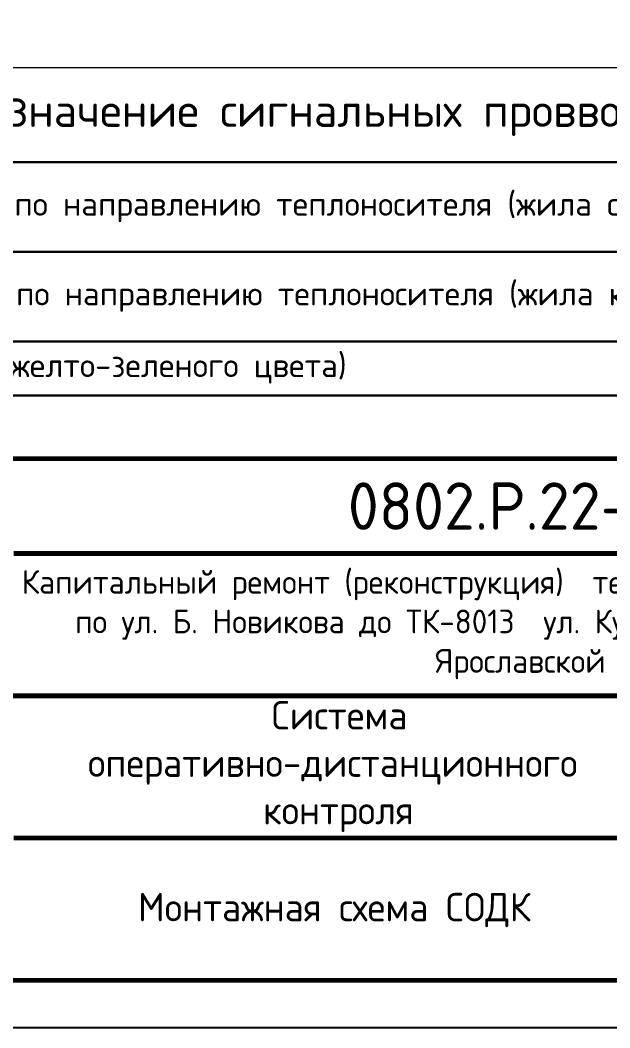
# Model space of a CAD drawing. Header units: millimetres. Extents: x 2079 to 5812, y 229 to 1012.
# Drawn here: x 4429.9 to 4492.1, y 591.4 to 697.6 of the extents above; entities that cross this region are included whole.
import ezdxf
from ezdxf.enums import TextEntityAlignment as Align

# ---------------------------------------------------------------- set-up
doc = ezdxf.new("R2010")
doc.units = ezdxf.units.MM
doc.styles.add('-ISOCPEUR-', font='isocpeur.ttf')
doc.styles.get("Standard").update_dxf_attribs({"font": 'GOST Common.ttf'})

# ---------------------------------------------------------------- blocks, each defined once
blk = doc.blocks.new('*U135')
blk.add_lwpolyline([(0, 123), (594, 123), (594, -297), (0, -297)], close=True)
at = {"const_width": 0.5}
blk.add_lwpolyline([(20, 118), (589, 118), (589, -292), (20, -292)], close=True, dxfattribs=at)
for points in [[(404, -292), (404, -237), (589, -237)], [(469, -247), (589, -247)], [(404, -262), (589, -262)], [(469, -277), (589, -277)]]:
    blk.add_lwpolyline(points, dxfattribs=at)
blk.add_text('0802.Р.22-СОДК.3', height=5).set_placement((529, -242), align=Align.MIDDLE_CENTER)
at = {"insert": (529, -254.5), "char_height": 2.5, "width": 120, "attachment_point": 5}
blk.add_mtext('Капитальный ремонт (реконструкция)  тепловых сетей от т. А возле ТК-8015 по ул. Б. Новикова до ТК-8013  ул. Куйбышева, д. 24 в ГО г. Рыбинск Ярославской области', dxfattribs=at)
blk.add_attdef('РАЗРАБОТАЛ', text='', height=2.5).set_placement((424.5, -264.22), align=Align.MIDDLE_LEFT)
at = {"flags": 8}
for tag, height, p in [('ДАТА', 2.5, (464.07, -264.4)), ('ЛИСТ', 3, (560.39, -271.92)), ('ЛИСТОВ', 3, (577.89, -271.92)), ('ФОРМАТ', 3, (554.97, -294.75))]:
    blk.add_attdef(tag, text='', height=height, dxfattribs=at).set_placement(p, align=Align.MIDDLE_CENTER)
blk.add_attdef('ПРОВЕРИЛ', (424.75, -270.73), '', height=2.5)
for tag, p in [('ТЕПЛОВЫЕ_СЕТИ_001', (490.44, -271)), ('ИМЯ_ЧЕРТЕЖА_001', (492.09, -285.55))]:
    blk.add_attdef(tag, p, '', height=3, dxfattribs=at)
blk = doc.blocks.new('*T46')
at = {"color": 0, "lineweight": 50, "transparency": 16777216}
for p, q in [((0, -10), (6, -10)), ((0, -10), (0, -34.57)), ((6, -10), (6, -34.57)), ((160, -10), (160, -34.57))]:
    blk.add_line(p, q, dxfattribs=at)
at = {"lineweight": 30, "transparency": 16777216}
blk.add_line((6, -10), (160, -10), dxfattribs=at)
at = {"color": 0, "lineweight": 30, "transparency": 16777216}
for p, q in [((0, -19.45), (160, -19.45)), ((0, -28.9), (160, -28.9)), ((0, -34.57), (160, -34.57))]:
    blk.add_line(p, q, dxfattribs=at)
at = {"layer": 'Defpoints', "color": 8, "linetype": 'ByBlock', "lineweight": 0, "transparency": 16777216}
for p, q in [((0, 0), (160, 0)), ((0, 0), (0, -10)), ((160, 0), (160, -10))]:
    blk.add_line(p, q, dxfattribs=at)
at = {"color": 7, "transparency": 16777216, "style": '-ISOCPEUR-'}
for s, insert, char_height, width, attachment_point in [('Обозначение сигнальных провводников', (80, -5), 3.5, 157, 5), ('1', (3, -14.73), 3.5, 5, 5), ('сигнальный провод - по направлению теплоносителя (жила синего цвета)', (8, -14.73), 2.5, 150, 4), ('2', (3, -24.18), 3.5, 5, 5), ('транзитный провод - по направлению теплоносителя (жила коричневого цвета)', (8, -24.18), 2.5, 150, 4), ('3', (3, -31.74), 3.5, 5, 5), ('заземление (в кабеле желто-зеленого цвета)', (8, -31.74), 2.5, 150, 4)]:
    blk.add_mtext(s, dxfattribs=dict(at, insert=insert, char_height=char_height, width=width, attachment_point=attachment_point))

msp = doc.modelspace()

# ---------------------------------------------------------------- block references
ref = msp.add_blockref('*U135', (3960.202, 888.39))
ref.add_attrib('ИМЯ_ЧЕРТЕЖА_001', 'Монтажная схема СОДК', (4442.325, 602.615), dxfattribs={"height": 3})
ref.add_attrib('ТЕПЛОВЫЕ_СЕТИ_001', 'Система', (4456.402, 622.84), dxfattribs={"height": 3})
ref.add_attrib('ТЕПЛОВЫЕ_СЕТИ_002', 'оперативно-дистанционного', (4437.052, 617.84), dxfattribs={"height": 3})
ref.add_attrib('ТЕПЛОВЫЕ_СЕТИ_003', 'контроля', (4455.502, 612.84), dxfattribs={"height": 3})
msp.add_blockref('*T46', (4385.151, 692.634))

doc.saveas('drawing.dxf')
